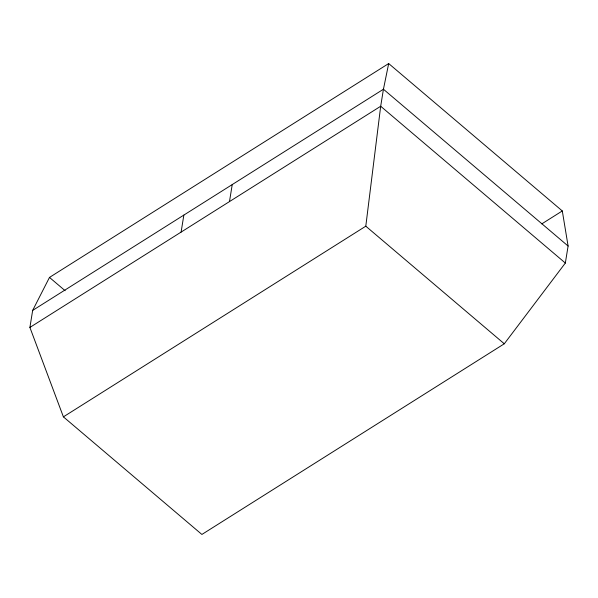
<?xml version="1.0" encoding="UTF-8"?>
<svg xmlns="http://www.w3.org/2000/svg" width="598" height="598" viewBox="0 0 598 598"><rect width="100%" height="100%" fill="white"/><g stroke="black" fill="none" stroke-linecap="round" stroke-linejoin="round"><path stroke-width="0.9" d="M63.395 416.858L365.797 226.186L380.687 106.257L383.438 89.237L388.685 63.545L562.299 210.952L568.1 246.032L565.342 263.045L504.293 343.783L201.892 534.455L63.395 416.858L29.9 327.427L32.658 310.414L49.485 277.42L388.685 63.545M181.097 232.099L183.855 215.078M229.483 201.586L232.241 184.573M32.658 310.414L383.438 89.237L568.1 246.032M29.9 327.427L380.687 106.257L565.342 263.045M541.788 223.884L562.299 210.952M365.797 226.186L504.293 343.783M49.485 277.42L65.137 290.71"/></g></svg>
